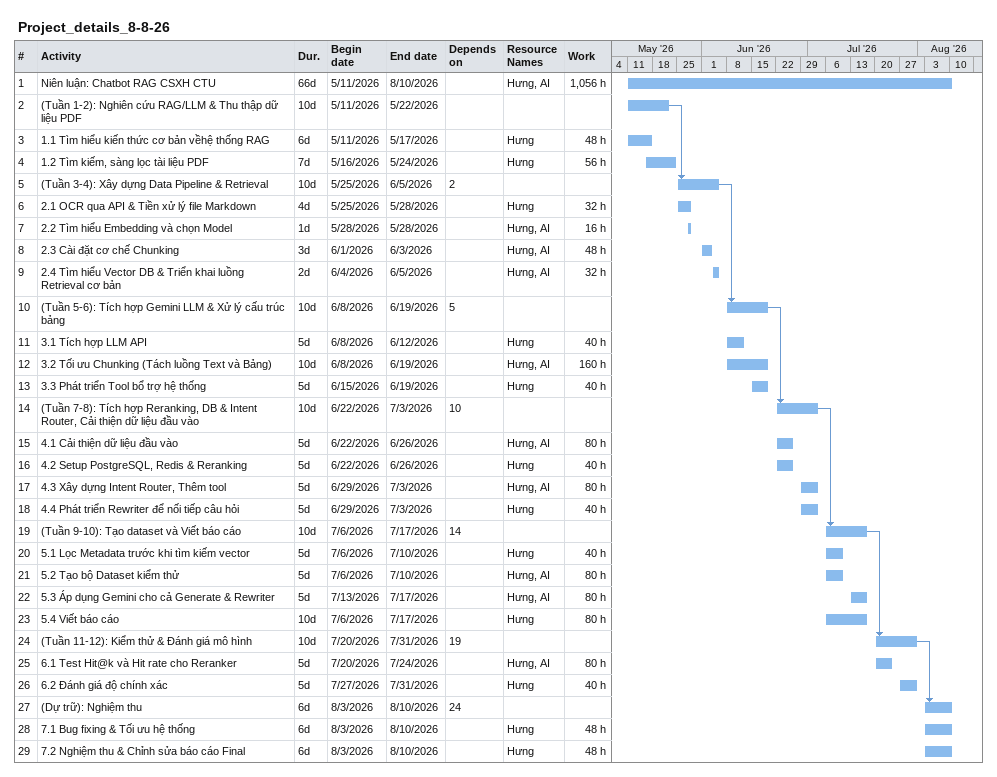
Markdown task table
Project_details_8-8-26

| ID | Task | Duration | Start | Finish | Predecessors | Resources | Work (h) |
|---|---|---|---|---|---|---|---|
| 1 | Niên luận: Chatbot RAG CSXH CTU | 66d | 2026-05-11 | 2026-08-10 |  | Hưng, AI | 1056 |
| 2 | (Tuần 1-2): Nghiên cứu RAG/LLM & Thu thập dữ liệu PDF | 10d | 2026-05-11 | 2026-05-22 |  |  |  |
| 3 | 1.1 Tìm hiểu kiến thức cơ bản vềhệ thống RAG | 6d | 2026-05-11 | 2026-05-17 |  | Hưng | 48 |
| 4 | 1.2 Tìm kiếm, sàng lọc tài liệu PDF | 7d | 2026-05-16 | 2026-05-24 |  | Hưng | 56 |
| 5 | (Tuần 3-4): Xây dựng Data Pipeline & Retrieval | 10d | 2026-05-25 | 2026-06-05 | 2 |  |  |
| 6 | 2.1 OCR qua API & Tiền xử lý file Markdown | 4d | 2026-05-25 | 2026-05-28 |  | Hưng | 32 |
| 7 | 2.2 Tìm hiểu Embedding và chọn Model | 1d | 2026-05-28 | 2026-05-28 |  | Hưng, AI | 16 |
| 8 | 2.3 Cài đặt cơ chế Chunking | 3d | 2026-06-01 | 2026-06-03 |  | Hưng, AI | 48 |
| 9 | 2.4 Tìm hiểu Vector DB & Triển khai luồng Retrieval cơ bản | 2d | 2026-06-04 | 2026-06-05 |  | Hưng, AI | 32 |
| 10 | (Tuần 5-6): Tích hợp Gemini LLM & Xử lý cấu trúc bảng | 10d | 2026-06-08 | 2026-06-19 | 5 |  |  |
| 11 | 3.1 Tích hợp LLM API | 5d | 2026-06-08 | 2026-06-12 |  | Hưng | 40 |
| 12 | 3.2 Tối ưu Chunking (Tách luồng Text và Bảng) | 10d | 2026-06-08 | 2026-06-19 |  | Hưng, AI | 160 |
| 13 | 3.3 Phát triển Tool bổ trợ hệ thống | 5d | 2026-06-15 | 2026-06-19 |  | Hưng | 40 |
| 14 | (Tuần 7-8): Tích hợp Reranking, DB & Intent Router, Cải thiện dữ liệu đầu vào | 10d | 2026-06-22 | 2026-07-03 | 10 |  |  |
| 15 | 4.1 Cải thiện dữ liệu đầu vào | 5d | 2026-06-22 | 2026-06-26 |  | Hưng, AI | 80 |
| 16 | 4.2 Setup PostgreSQL, Redis & Reranking | 5d | 2026-06-22 | 2026-06-26 |  | Hưng | 40 |
| 17 | 4.3 Xây dựng Intent Router, Thêm tool | 5d | 2026-06-29 | 2026-07-03 |  | Hưng, AI | 80 |
| 18 | 4.4 Phát triển Rewriter để nối tiếp câu hỏi | 5d | 2026-06-29 | 2026-07-03 |  | Hưng | 40 |
| 19 | (Tuần 9-10): Tạo dataset và Viết báo cáo | 10d | 2026-07-06 | 2026-07-17 | 14 |  |  |
| 20 | 5.1 Lọc Metadata trước khi tìm kiếm vector | 5d | 2026-07-06 | 2026-07-10 |  | Hưng | 40 |
| 21 | 5.2 Tạo bộ Dataset kiểm thử | 5d | 2026-07-06 | 2026-07-10 |  | Hưng, AI | 80 |
| 22 | 5.3 Áp dụng Gemini cho cả Generate & Rewriter | 5d | 2026-07-13 | 2026-07-17 |  | Hưng, AI | 80 |
| 23 | 5.4 Viết báo cáo | 10d | 2026-07-06 | 2026-07-17 |  | Hưng | 80 |
| 24 | (Tuần 11-12): Kiểm thử & Đánh giá mô hình | 10d | 2026-07-20 | 2026-07-31 | 19 |  |  |
| 25 | 6.1 Test Hit@k và Hit rate cho Reranker | 5d | 2026-07-20 | 2026-07-24 |  | Hưng, AI | 80 |
| 26 | 6.2 Đánh giá độ chính xác | 5d | 2026-07-27 | 2026-07-31 |  | Hưng | 40 |
| 27 | (Dự trữ): Nghiệm thu | 6d | 2026-08-03 | 2026-08-10 | 24 |  |  |
| 28 | 7.1 Bug fixing & Tối ưu hệ thống | 6d | 2026-08-03 | 2026-08-10 |  | Hưng | 48 |
| 29 | 7.2 Nghiệm thu & Chỉnh sửa báo cáo Final | 6d | 2026-08-03 | 2026-08-10 |  | Hưng | 48 |
